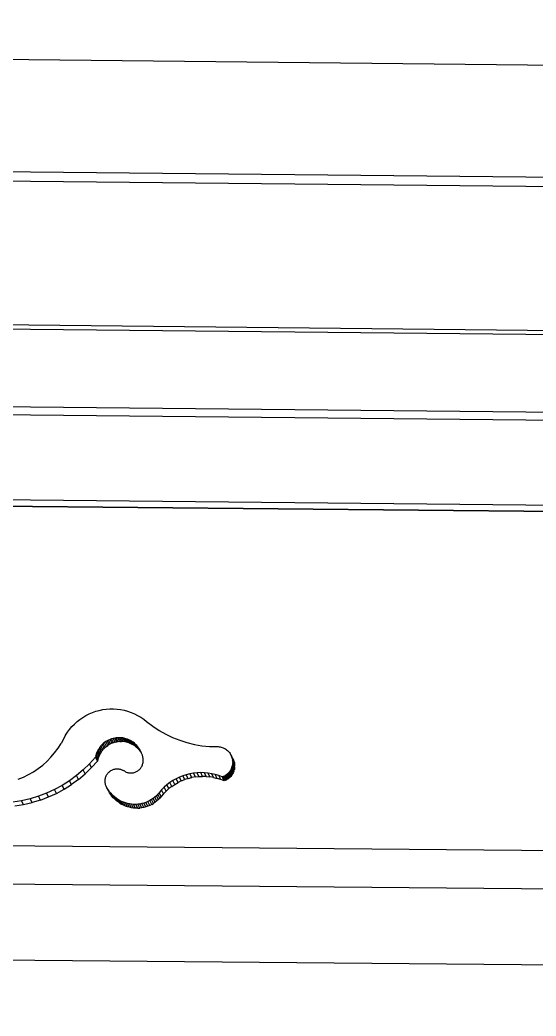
# Model space of a CAD drawing. Extents: x -106 to 80, y -44 to 65.
# Drawn here: x -22.06 to -18.76, y 31.48 to 37.84 of the extents above; entities that cross this region are included whole.
import ezdxf

# ---------------------------------------------------------------- set-up
doc = ezdxf.new("R2010")
doc.units = 0
doc.layers.get('0').update_dxf_attribs({"linetype": 'CONTINUOUS'})

msp = doc.modelspace()

# ---------------------------------------------------------------- linework, layer by layer
for p, q in [((-45.2751, 37.8357), (17.2841, 37.1577)), ((-45.2708, 37.1133), (17.2825, 36.4515)), ((-45.7107, 37.0576), (17.7214, 36.3878)), ((-46.1847, 36.136), (18.1972, 35.4775)), ((-46.3854, 36.1113), (18.3972, 35.4493)), ((-46.3823, 35.611), (18.396, 34.9605)), ((-46.7712, 35.564), (18.7833, 34.907)), ((19.0686, 34.3275), (-46.867, 34.9745)), ((18.782, 34.3688), (-46.7677, 35.0129)), ((-46.3672, 34.9696), (19.0686, 34.3275)), ((-21.6731, 33.3707), (-21.6543, 33.3838)), ((-21.6543, 33.3838), (-21.6346, 33.3955)), ((-21.6346, 33.3955), (-21.6142, 33.4058)), ((-21.6142, 33.4058), (-21.5932, 33.4148)), ((-21.5932, 33.4148), (-21.5716, 33.4224)), ((-21.5716, 33.4224), (-21.5495, 33.4285)), ((-21.5495, 33.4285), (-21.527, 33.4331)), ((-21.527, 33.4331), (-21.5043, 33.4362)), ((-21.5043, 33.4362), (-21.4815, 33.4377)), ((-21.4815, 33.4377), (-21.4585, 33.4378)), ((-21.4585, 33.4378), (-21.4356, 33.4363)), ((-21.4356, 33.4363), (-21.4128, 33.4333)), ((-21.4128, 33.4333), (-21.3902, 33.4288)), ((-21.3902, 33.4288), (-21.368, 33.4228)), ((-21.368, 33.4228), (-21.3462, 33.4153)), ((-21.3462, 33.4153), (-21.3249, 33.4064)), ((-21.3249, 33.4064), (-21.3042, 33.3961)), ((-21.3042, 33.3961), (-21.2842, 33.3845)), ((-21.2842, 33.3845), (-21.265, 33.3715)), ((-21.7386, 33.307), (-21.7239, 33.3245)), ((-21.7239, 33.3245), (-21.708, 33.3411)), ((-21.708, 33.3411), (-21.691, 33.3565)), ((-21.691, 33.3565), (-21.6731, 33.3707)), ((-21.265, 33.3715), (-21.2467, 33.3574)), ((-21.2467, 33.3574), (-21.2079, 33.3275)), ((-21.2079, 33.3275), (-21.1672, 33.3004)), ((-21.7645, 33.2691), (-21.793, 33.2169)), ((-21.7645, 33.2691), (-21.7522, 33.2885)), ((-21.7522, 33.2885), (-21.7386, 33.307)), ((-21.1672, 33.3004), (-21.1247, 33.2762)), ((-21.1247, 33.2762), (-21.0807, 33.2551)), ((-21.8126, 33.1863), (-21.793, 33.2169)), ((-21.5448, 33.1943), (-21.5508, 33.1859)), ((-21.5383, 33.2022), (-21.5448, 33.1943)), ((-21.532, 33.1697), (-21.5448, 33.1943)), ((-21.5313, 33.2097), (-21.5383, 33.2022)), ((-21.5255, 33.1777), (-21.5383, 33.2022)), ((-21.5238, 33.2167), (-21.5313, 33.2097)), ((-21.5185, 33.1852), (-21.5313, 33.2097)), ((-21.5158, 33.2232), (-21.5238, 33.2167)), ((-21.511, 33.1922), (-21.5238, 33.2167)), ((-21.5075, 33.2291), (-21.5158, 33.2232)), ((-21.5031, 33.1986), (-21.5158, 33.2232)), ((-21.5031, 33.1986), (-21.511, 33.1922)), ((-21.4987, 33.2345), (-21.5075, 33.2291)), ((-21.4947, 33.2045), (-21.5075, 33.2291)), ((-21.5031, 33.1986), (-21.4947, 33.2045)), ((-21.4896, 33.2392), (-21.4987, 33.2345)), ((-21.486, 33.2099), (-21.4987, 33.2345)), ((-21.486, 33.2099), (-21.4947, 33.2045)), ((-21.4802, 33.2433), (-21.4896, 33.2392)), ((-21.4769, 33.2146), (-21.4896, 33.2392)), ((-21.4769, 33.2146), (-21.486, 33.2099)), ((-21.4706, 33.2468), (-21.4802, 33.2433)), ((-21.4675, 33.2187), (-21.4802, 33.2433)), ((-21.4675, 33.2187), (-21.4769, 33.2146)), ((-21.4607, 33.2496), (-21.4706, 33.2468)), ((-21.4579, 33.2222), (-21.4706, 33.2468)), ((-21.4579, 33.2222), (-21.4675, 33.2187)), ((-21.4507, 33.2518), (-21.4607, 33.2496)), ((-21.448, 33.225), (-21.4607, 33.2496)), ((-21.448, 33.225), (-21.4579, 33.2222)), ((-21.4406, 33.2532), (-21.4507, 33.2518)), ((-21.438, 33.2272), (-21.4507, 33.2518)), ((-21.448, 33.225), (-21.438, 33.2272)), ((-21.4303, 33.254), (-21.4406, 33.2532)), ((-21.4279, 33.2286), (-21.4406, 33.2532)), ((-21.4279, 33.2286), (-21.438, 33.2272)), ((-21.42, 33.2541), (-21.4303, 33.254)), ((-21.4176, 33.2294), (-21.4303, 33.254)), ((-21.4176, 33.2294), (-21.4279, 33.2286)), ((-21.4074, 33.2295), (-21.42, 33.2541)), ((-21.4098, 33.2535), (-21.42, 33.2541)), ((-21.4176, 33.2294), (-21.4074, 33.2295)), ((-21.3971, 33.2289), (-21.4098, 33.2535)), ((-21.3996, 33.2522), (-21.4098, 33.2535)), ((-21.3971, 33.2289), (-21.4074, 33.2295)), ((-21.3869, 33.2276), (-21.3996, 33.2522)), ((-21.3894, 33.2502), (-21.3996, 33.2522)), ((-21.3869, 33.2276), (-21.3971, 33.2289)), ((-21.3768, 33.2256), (-21.3894, 33.2502)), ((-21.3795, 33.2476), (-21.3894, 33.2502)), ((-21.3768, 33.2256), (-21.3869, 33.2276)), ((-21.3669, 33.223), (-21.3795, 33.2476)), ((-21.3697, 33.2443), (-21.3795, 33.2476)), ((-21.3669, 33.223), (-21.3768, 33.2256)), ((-21.3571, 33.2197), (-21.3697, 33.2443)), ((-21.3601, 33.2403), (-21.3697, 33.2443)), ((-21.3571, 33.2197), (-21.3669, 33.223)), ((-21.3475, 33.2158), (-21.3601, 33.2403)), ((-21.3509, 33.2358), (-21.3601, 33.2403)), ((-21.3475, 33.2158), (-21.3571, 33.2197)), ((-21.3383, 33.2112), (-21.3509, 33.2358)), ((-21.3419, 33.2306), (-21.3509, 33.2358)), ((-21.3383, 33.2112), (-21.3475, 33.2158)), ((-21.3293, 33.206), (-21.3419, 33.2306)), ((-21.3333, 33.2248), (-21.3419, 33.2306)), ((-21.3293, 33.206), (-21.3383, 33.2112)), ((-21.3207, 33.2002), (-21.3333, 33.2248)), ((-21.3251, 33.2185), (-21.3333, 33.2248)), ((-21.3207, 33.2002), (-21.3293, 33.206)), ((-21.3125, 33.1939), (-21.3251, 33.2185)), ((-21.3173, 33.2116), (-21.3251, 33.2185)), ((-21.3125, 33.1939), (-21.3207, 33.2002)), ((-21.3047, 33.187), (-21.3173, 33.2116)), ((-21.31, 33.2042), (-21.3173, 33.2116)), ((-21.3047, 33.187), (-21.3125, 33.1939)), ((-21.2974, 33.1797), (-21.31, 33.2042)), ((-21.3031, 33.1964), (-21.31, 33.2042)), ((-21.2906, 33.1718), (-21.3031, 33.1964)), ((-21.2968, 33.1881), (-21.3031, 33.1964)), ((-21.0807, 33.2551), (-21.0354, 33.2372)), ((-21.0354, 33.2372), (-20.9889, 33.2225)), ((-20.9889, 33.2225), (-20.9416, 33.2111)), ((-20.9416, 33.2111), (-20.8937, 33.2031)), ((-20.8937, 33.2031), (-20.8454, 33.1984)), ((-20.8454, 33.1984), (-20.7969, 33.1973)), ((-20.7969, 33.1973), (-20.7904, 33.1971)), ((-20.7904, 33.1971), (-20.7839, 33.1965)), ((-20.7839, 33.1965), (-20.7775, 33.1955)), ((-20.7775, 33.1955), (-20.7711, 33.1941)), ((-20.7711, 33.1941), (-20.7648, 33.1922)), ((-21.8831, 33.1035), (-21.8578, 33.1294)), ((-21.8578, 33.1294), (-21.8342, 33.157)), ((-21.8342, 33.157), (-21.8126, 33.1863)), ((-21.5738, 33.1288), (-21.6113, 33.0874)), ((-21.5716, 33.1389), (-21.5738, 33.1288)), ((-21.561, 33.1044), (-21.5738, 33.1288)), ((-21.5687, 33.1489), (-21.5716, 33.1389)), ((-21.5588, 33.1145), (-21.5716, 33.1389)), ((-21.5651, 33.1586), (-21.5687, 33.1489)), ((-21.5559, 33.1244), (-21.5687, 33.1489)), ((-21.561, 33.168), (-21.5651, 33.1586)), ((-21.5523, 33.1341), (-21.5651, 33.1586)), ((-21.5562, 33.1771), (-21.561, 33.168)), ((-21.5482, 33.1435), (-21.561, 33.168)), ((-21.5508, 33.1859), (-21.5562, 33.1771)), ((-21.5434, 33.1526), (-21.5562, 33.1771)), ((-21.5523, 33.1341), (-21.5559, 33.1244)), ((-21.5482, 33.1435), (-21.5523, 33.1341)), ((-21.538, 33.1613), (-21.5508, 33.1859)), ((-21.5434, 33.1526), (-21.5482, 33.1435)), ((-21.538, 33.1613), (-21.5434, 33.1526)), ((-21.538, 33.1613), (-21.532, 33.1697)), ((-21.5255, 33.1777), (-21.532, 33.1697)), ((-21.5185, 33.1852), (-21.5255, 33.1777)), ((-21.511, 33.1922), (-21.5185, 33.1852)), ((-21.2974, 33.1797), (-21.3047, 33.187)), ((-21.2906, 33.1718), (-21.2974, 33.1797)), ((-21.2843, 33.1636), (-21.2968, 33.1881)), ((-21.2911, 33.1795), (-21.2968, 33.1881)), ((-21.2799, 33.1576), (-21.2911, 33.1795)), ((-21.2859, 33.1704), (-21.2911, 33.1795)), ((-21.2843, 33.1636), (-21.2906, 33.1718)), ((-21.2813, 33.1611), (-21.2859, 33.1704)), ((-21.2793, 33.156), (-21.2843, 33.1636)), ((-21.2799, 33.1576), (-21.2813, 33.1611)), ((-21.2793, 33.156), (-21.2799, 33.1576)), ((-21.2774, 33.1514), (-21.2793, 33.156)), ((-21.2741, 33.1416), (-21.2774, 33.1514)), ((-21.2714, 33.1315), (-21.2741, 33.1416)), ((-21.2695, 33.1213), (-21.2714, 33.1315)), ((-20.7648, 33.1922), (-20.7587, 33.19)), ((-20.7587, 33.19), (-20.7527, 33.1873)), ((-20.7527, 33.1873), (-20.7469, 33.1842)), ((-20.7469, 33.1842), (-20.7414, 33.1808)), ((-20.7414, 33.1808), (-20.736, 33.177)), ((-20.736, 33.177), (-20.7309, 33.1728)), ((-20.7309, 33.1728), (-20.7261, 33.1684)), ((-20.7261, 33.1684), (-20.7216, 33.1636)), ((-20.7216, 33.1636), (-20.7174, 33.1585)), ((-20.7174, 33.1585), (-20.7135, 33.1532)), ((-20.7135, 33.1532), (-20.71, 33.1476)), ((-20.71, 33.1476), (-20.7069, 33.1418)), ((-20.6949, 33.1173), (-20.7069, 33.1418)), ((-20.7069, 33.1418), (-20.7041, 33.1358)), ((-20.6968, 33.1207), (-20.7041, 33.1358)), ((-20.7041, 33.1358), (-20.7037, 33.1346)), ((-20.6981, 33.1231), (-20.7037, 33.1346)), ((-20.7037, 33.1346), (-20.7018, 33.1297)), ((-20.7004, 33.1269), (-20.7018, 33.1297)), ((-20.7018, 33.1297), (-20.7014, 33.1285)), ((-21.9389, 33.0571), (-21.9102, 33.0793)), ((-21.9102, 33.0793), (-21.8831, 33.1035)), ((-21.6113, 33.0874), (-21.6514, 33.0486)), ((-21.5985, 33.0629), (-21.6113, 33.0874)), ((-21.5985, 33.0629), (-21.561, 33.1044)), ((-21.5588, 33.1145), (-21.561, 33.1044)), ((-21.5559, 33.1244), (-21.5588, 33.1145)), ((-21.2836, 33.0614), (-21.2807, 33.0657)), ((-21.2807, 33.0657), (-21.278, 33.0702)), ((-21.278, 33.0702), (-21.2757, 33.0749)), ((-21.2757, 33.0749), (-21.2737, 33.0798)), ((-21.2737, 33.0798), (-21.272, 33.0848)), ((-21.272, 33.0848), (-21.2706, 33.0898)), ((-21.2706, 33.0898), (-21.2695, 33.095)), ((-21.2688, 33.1161), (-21.2695, 33.1213)), ((-21.2695, 33.095), (-21.2688, 33.1002)), ((-21.2685, 33.1108), (-21.2688, 33.1161)), ((-21.2688, 33.1002), (-21.2685, 33.1055)), ((-21.2685, 33.1055), (-21.2685, 33.1108)), ((-20.7014, 33.0652), (-20.7036, 33.059)), ((-20.7014, 33.1285), (-20.7004, 33.1269)), ((-20.7014, 33.1285), (-20.6998, 33.1234)), ((-20.6995, 33.0714), (-20.7014, 33.0652)), ((-20.6894, 33.0407), (-20.7014, 33.0652)), ((-20.7004, 33.1269), (-20.6981, 33.1231)), ((-20.6898, 33.1052), (-20.7004, 33.1269)), ((-20.6879, 33.0989), (-20.6998, 33.1234)), ((-20.6998, 33.1234), (-20.6983, 33.117)), ((-20.6981, 33.0778), (-20.6995, 33.0714)), ((-20.6875, 33.047), (-20.6995, 33.0714)), ((-20.6863, 33.0925), (-20.6983, 33.117)), ((-20.6983, 33.117), (-20.6972, 33.1105)), ((-20.6981, 33.1231), (-20.6968, 33.1207)), ((-20.697, 33.0843), (-20.6981, 33.0778)), ((-20.6861, 33.0534), (-20.6981, 33.0778)), ((-20.6852, 33.086), (-20.6972, 33.1105)), ((-20.6972, 33.1105), (-20.6965, 33.1039)), ((-20.6964, 33.0908), (-20.697, 33.0843)), ((-20.6851, 33.0598), (-20.697, 33.0843)), ((-20.6968, 33.1207), (-20.6949, 33.1173)), ((-20.6922, 33.1113), (-20.6968, 33.1207)), ((-20.6846, 33.0795), (-20.6965, 33.1039)), ((-20.6965, 33.1039), (-20.6963, 33.0974)), ((-20.6963, 33.0974), (-20.6964, 33.0908)), ((-20.6845, 33.0664), (-20.6964, 33.0908)), ((-20.6843, 33.0729), (-20.6963, 33.0974)), ((-20.6949, 33.1173), (-20.6922, 33.1113)), ((-20.6922, 33.1113), (-20.6898, 33.1052)), ((-20.6898, 33.1052), (-20.6879, 33.0989)), ((-20.6879, 33.0989), (-20.6863, 33.0925)), ((-20.6863, 33.0925), (-20.6852, 33.086)), ((-20.6852, 33.086), (-20.6846, 33.0795)), ((-20.6845, 33.0664), (-20.6851, 33.0598)), ((-20.6846, 33.0795), (-20.6843, 33.0729)), ((-20.6845, 33.0664), (-20.6843, 33.0729)), ((-22.0666, 32.9895), (-22.033, 33.0031)), ((-22.033, 33.0031), (-22.0004, 33.0189)), ((-22.0004, 33.0189), (-21.969, 33.037)), ((-21.969, 33.037), (-21.9389, 33.0571)), ((-21.6941, 33.0126), (-21.7391, 32.9796)), ((-21.6514, 33.0486), (-21.6941, 33.0126)), ((-21.6812, 32.9882), (-21.6941, 33.0126)), ((-21.6812, 32.9882), (-21.6386, 33.0242)), ((-21.6386, 33.0242), (-21.6514, 33.0486)), ((-21.6386, 33.0242), (-21.5985, 33.0629)), ((-21.5087, 33.0001), (-21.507, 33.005)), ((-21.507, 33.005), (-21.505, 33.0098)), ((-21.505, 33.0098), (-21.5026, 33.0144)), ((-21.5026, 33.0144), (-21.5, 33.0189)), ((-21.5, 33.0189), (-21.4971, 33.0232)), ((-21.4971, 33.0232), (-21.4939, 33.0272)), ((-21.4939, 33.0272), (-21.4905, 33.0311)), ((-21.4905, 33.0311), (-21.4868, 33.0347)), ((-21.4868, 33.0347), (-21.4829, 33.0381)), ((-21.4829, 33.0381), (-21.4788, 33.0412)), ((-21.4788, 33.0412), (-21.4744, 33.044)), ((-21.4744, 33.044), (-21.4699, 33.0465)), ((-21.4699, 33.0465), (-21.4653, 33.0487)), ((-21.4653, 33.0487), (-21.4605, 33.0506)), ((-21.4605, 33.0506), (-21.4556, 33.0522)), ((-21.4556, 33.0522), (-21.4505, 33.0534)), ((-21.4505, 33.0534), (-21.4455, 33.0543)), ((-21.4455, 33.0543), (-21.4403, 33.0549)), ((-21.4403, 33.0549), (-21.4352, 33.0551)), ((-21.4352, 33.0551), (-21.43, 33.055)), ((-21.43, 33.055), (-21.4248, 33.0546)), ((-21.4248, 33.0546), (-21.4197, 33.0538)), ((-21.4197, 33.0538), (-21.4146, 33.0526)), ((-21.4146, 33.0526), (-21.4097, 33.0512)), ((-21.4097, 33.0512), (-21.4048, 33.0494)), ((-21.4048, 33.0494), (-21.4, 33.0472)), ((-21.4, 33.0472), (-21.3954, 33.0448)), ((-21.3865, 33.0394), (-21.3954, 33.0448)), ((-21.3865, 33.0394), (-21.3818, 33.0369)), ((-21.3818, 33.0369), (-21.377, 33.0348)), ((-21.377, 33.0348), (-21.372, 33.0329)), ((-21.372, 33.0329), (-21.367, 33.0315)), ((-21.367, 33.0315), (-21.3619, 33.0303)), ((-21.3619, 33.0303), (-21.3567, 33.0295)), ((-21.3567, 33.0295), (-21.3515, 33.029)), ((-21.3515, 33.029), (-21.3462, 33.0289)), ((-21.3462, 33.0289), (-21.341, 33.0292)), ((-21.341, 33.0292), (-21.3358, 33.0297)), ((-21.3358, 33.0297), (-21.3307, 33.0307)), ((-21.3307, 33.0307), (-21.3256, 33.0319)), ((-21.3256, 33.0319), (-21.3206, 33.0335)), ((-21.3206, 33.0335), (-21.3158, 33.0354)), ((-21.3158, 33.0354), (-21.3111, 33.0377)), ((-21.3111, 33.0377), (-21.3065, 33.0402)), ((-21.3065, 33.0402), (-21.3021, 33.0431)), ((-21.3021, 33.0431), (-21.298, 33.0462)), ((-21.298, 33.0462), (-21.294, 33.0496)), ((-21.294, 33.0496), (-21.2903, 33.0533)), ((-21.2903, 33.0533), (-21.2868, 33.0572)), ((-21.2868, 33.0572), (-21.2836, 33.0614)), ((-21.0373, 33.002), (-21.0583, 32.9919)), ((-21.0156, 33.0107), (-21.0373, 33.002)), ((-21.025, 32.9777), (-21.0373, 33.002)), ((-20.9933, 33.0179), (-21.0156, 33.0107)), ((-21.0033, 32.9864), (-21.0156, 33.0107)), ((-20.9706, 33.0236), (-20.9933, 33.0179)), ((-20.9811, 32.9936), (-20.9933, 33.0179)), ((-20.9476, 33.0277), (-20.9706, 33.0236)), ((-20.9584, 32.9992), (-20.9706, 33.0236)), ((-20.9354, 33.0033), (-20.9584, 32.9992)), ((-20.9243, 33.0302), (-20.9476, 33.0277)), ((-20.9354, 33.0033), (-20.9476, 33.0277)), ((-20.9354, 33.0033), (-20.9121, 33.0058)), ((-20.9009, 33.0311), (-20.9243, 33.0302)), ((-20.9121, 33.0058), (-20.9243, 33.0302)), ((-20.9121, 33.0058), (-20.8887, 33.0067)), ((-20.8887, 33.0067), (-20.9009, 33.0311)), ((-20.8774, 33.0304), (-20.9009, 33.0311)), ((-20.8653, 33.006), (-20.8887, 33.0067)), ((-20.8653, 33.006), (-20.8774, 33.0304)), ((-20.8541, 33.0281), (-20.8774, 33.0304)), ((-20.8653, 33.006), (-20.842, 33.0037)), ((-20.842, 33.0037), (-20.8541, 33.0281)), ((-20.8309, 33.0242), (-20.8541, 33.0281)), ((-20.8188, 32.9998), (-20.842, 33.0037)), ((-20.8188, 32.9998), (-20.8309, 33.0242)), ((-20.808, 33.0188), (-20.8309, 33.0242)), ((-20.796, 32.9944), (-20.808, 33.0188)), ((-20.7856, 33.0118), (-20.808, 33.0188)), ((-20.7735, 32.9874), (-20.7856, 33.0118)), ((-20.7636, 33.0033), (-20.7856, 33.0118)), ((-20.7575, 33.0055), (-20.7636, 33.0033)), ((-20.7516, 32.9789), (-20.7636, 33.0033)), ((-20.7515, 33.0081), (-20.7575, 33.0055)), ((-20.7455, 32.9811), (-20.7575, 33.0055)), ((-20.7458, 33.0111), (-20.7515, 33.0081)), ((-20.7395, 32.9837), (-20.7515, 33.0081)), ((-20.7403, 33.0145), (-20.7458, 33.0111)), ((-20.7338, 32.9867), (-20.7458, 33.0111)), ((-20.735, 33.0182), (-20.7403, 33.0145)), ((-20.7283, 32.9901), (-20.7403, 33.0145)), ((-20.7299, 33.0223), (-20.735, 33.0182)), ((-20.723, 32.9938), (-20.735, 33.0182)), ((-20.7252, 33.0267), (-20.7299, 33.0223)), ((-20.7179, 32.9979), (-20.7299, 33.0223)), ((-20.7207, 33.0314), (-20.7252, 33.0267)), ((-20.7132, 33.0023), (-20.7252, 33.0267)), ((-20.7166, 33.0365), (-20.7207, 33.0314)), ((-20.7087, 33.0071), (-20.7207, 33.0314)), ((-20.7132, 33.0023), (-20.7179, 32.9979)), ((-20.7128, 33.0418), (-20.7166, 33.0365)), ((-20.7046, 33.0121), (-20.7166, 33.0365)), ((-20.7087, 33.0071), (-20.7132, 33.0023)), ((-20.7094, 33.0473), (-20.7128, 33.0418)), ((-20.7008, 33.0174), (-20.7128, 33.0418)), ((-20.7063, 33.0531), (-20.7094, 33.0473)), ((-20.6974, 33.0229), (-20.7094, 33.0473)), ((-20.7046, 33.0121), (-20.7087, 33.0071)), ((-20.7036, 33.059), (-20.7063, 33.0531)), ((-20.6943, 33.0287), (-20.7063, 33.0531)), ((-20.7008, 33.0174), (-20.7046, 33.0121)), ((-20.6917, 33.0346), (-20.7036, 33.059)), ((-20.6974, 33.0229), (-20.7008, 33.0174)), ((-20.6943, 33.0287), (-20.6974, 33.0229)), ((-20.6917, 33.0346), (-20.6943, 33.0287)), ((-20.6894, 33.0407), (-20.6917, 33.0346)), ((-20.6894, 33.0407), (-20.6875, 33.047)), ((-20.6861, 33.0534), (-20.6875, 33.047)), ((-20.6851, 33.0598), (-20.6861, 33.0534)), ((-21.7862, 32.9497), (-21.8352, 32.9231)), ((-21.7391, 32.9796), (-21.7862, 32.9497)), ((-21.7732, 32.9254), (-21.7862, 32.9497)), ((-21.7732, 32.9254), (-21.7261, 32.9552)), ((-21.7261, 32.9552), (-21.7391, 32.9796)), ((-21.6812, 32.9882), (-21.7261, 32.9552)), ((-21.5122, 32.9743), (-21.5121, 32.9796)), ((-21.5119, 32.9691), (-21.5122, 32.9743)), ((-21.5121, 32.9796), (-21.5118, 32.9848)), ((-21.5112, 32.9639), (-21.5119, 32.9691)), ((-21.5118, 32.9848), (-21.5111, 32.9899)), ((-21.5102, 32.9588), (-21.5112, 32.9639)), ((-21.5111, 32.9899), (-21.51, 32.995)), ((-21.5089, 32.9537), (-21.5102, 32.9588)), ((-21.51, 32.995), (-21.5087, 33.0001)), ((-21.5073, 32.9488), (-21.5089, 32.9537)), ((-21.5053, 32.9439), (-21.5073, 32.9488)), ((-21.503, 32.9392), (-21.5053, 32.9439)), ((-21.4903, 32.9149), (-21.503, 32.9392)), ((-21.5001, 32.934), (-21.503, 32.9392)), ((-21.1166, 32.953), (-21.1341, 32.9375)), ((-21.0981, 32.9673), (-21.1166, 32.953)), ((-21.1043, 32.9287), (-21.1166, 32.953)), ((-21.0857, 32.943), (-21.1043, 32.9287)), ((-21.0786, 32.9803), (-21.0981, 32.9673)), ((-21.0857, 32.943), (-21.0981, 32.9673)), ((-21.0857, 32.943), (-21.0663, 32.9559)), ((-21.0583, 32.9919), (-21.0786, 32.9803)), ((-21.0663, 32.9559), (-21.0786, 32.9803)), ((-21.0663, 32.9559), (-21.046, 32.9675)), ((-21.046, 32.9675), (-21.0583, 32.9919)), ((-21.025, 32.9777), (-21.046, 32.9675)), ((-21.025, 32.9777), (-21.0033, 32.9864)), ((-20.9811, 32.9936), (-21.0033, 32.9864)), ((-20.9811, 32.9936), (-20.9584, 32.9992)), ((-20.8188, 32.9998), (-20.796, 32.9944)), ((-20.7735, 32.9874), (-20.796, 32.9944)), ((-20.7516, 32.9789), (-20.7735, 32.9874)), ((-20.7455, 32.9811), (-20.7516, 32.9789)), ((-20.7395, 32.9837), (-20.7455, 32.9811)), ((-20.7338, 32.9867), (-20.7395, 32.9837)), ((-20.7283, 32.9901), (-20.7338, 32.9867)), ((-20.7283, 32.9901), (-20.723, 32.9938)), ((-20.7179, 32.9979), (-20.723, 32.9938)), ((-21.9381, 32.8802), (-21.9915, 32.8641)), ((-21.8859, 32.8999), (-21.9381, 32.8802)), ((-21.925, 32.8559), (-21.9381, 32.8802)), ((-21.925, 32.8559), (-21.8728, 32.8756)), ((-21.8352, 32.9231), (-21.8859, 32.8999)), ((-21.8728, 32.8756), (-21.8859, 32.8999)), ((-21.8728, 32.8756), (-21.8222, 32.8988)), ((-21.8222, 32.8988), (-21.8352, 32.9231)), ((-21.8222, 32.8988), (-21.7732, 32.9254)), ((-21.4926, 32.9196), (-21.5001, 32.934)), ((-21.4964, 32.9274), (-21.5001, 32.934)), ((-21.4934, 32.9217), (-21.4964, 32.9274)), ((-21.4946, 32.9246), (-21.4964, 32.9274)), ((-21.4945, 32.9244), (-21.4946, 32.9246)), ((-21.489, 32.9161), (-21.4946, 32.9246)), ((-21.4934, 32.9217), (-21.4945, 32.9244)), ((-21.4926, 32.9196), (-21.4934, 32.9217)), ((-21.4837, 32.9031), (-21.4934, 32.9217)), ((-21.4903, 32.9149), (-21.4926, 32.9196)), ((-21.4837, 32.9031), (-21.4903, 32.9149)), ((-21.4763, 32.8918), (-21.489, 32.9161)), ((-21.4809, 32.9052), (-21.489, 32.9161)), ((-21.4763, 32.8918), (-21.4837, 32.9031)), ((-21.4682, 32.881), (-21.4809, 32.9052)), ((-21.4721, 32.895), (-21.4809, 32.9052)), ((-21.4682, 32.881), (-21.4763, 32.8918)), ((-21.4594, 32.8707), (-21.4721, 32.895)), ((-21.4627, 32.8853), (-21.4721, 32.895)), ((-21.4594, 32.8707), (-21.4682, 32.881)), ((-21.45, 32.861), (-21.4627, 32.8853)), ((-21.4526, 32.8763), (-21.4627, 32.8853)), ((-21.4399, 32.852), (-21.4526, 32.8763)), ((-21.442, 32.8679), (-21.4526, 32.8763)), ((-21.1938, 32.8744), (-21.2043, 32.8662)), ((-21.1839, 32.8833), (-21.1938, 32.8744)), ((-21.1814, 32.8502), (-21.1938, 32.8744)), ((-21.1745, 32.8929), (-21.1839, 32.8833)), ((-21.1714, 32.8591), (-21.1839, 32.8833)), ((-21.1658, 32.903), (-21.1745, 32.8929)), ((-21.1621, 32.8686), (-21.1745, 32.8929)), ((-21.1506, 32.9208), (-21.1658, 32.903)), ((-21.1534, 32.8787), (-21.1658, 32.903)), ((-21.1534, 32.8787), (-21.1621, 32.8686)), ((-21.1382, 32.8965), (-21.1534, 32.8787)), ((-21.1341, 32.9375), (-21.1506, 32.9208)), ((-21.1382, 32.8965), (-21.1506, 32.9208)), ((-21.1382, 32.8965), (-21.1218, 32.9132)), ((-21.1218, 32.9132), (-21.1341, 32.9375)), ((-21.1043, 32.9287), (-21.1218, 32.9132)), ((-22.0459, 32.8516), (-22.1011, 32.8428)), ((-22.0878, 32.8186), (-22.0327, 32.8273)), ((-21.9915, 32.8641), (-22.0459, 32.8516)), ((-22.0327, 32.8273), (-22.0459, 32.8516)), ((-22.0327, 32.8273), (-21.9783, 32.8398)), ((-21.9783, 32.8398), (-21.9915, 32.8641)), ((-21.925, 32.8559), (-21.9783, 32.8398)), ((-21.45, 32.861), (-21.4594, 32.8707)), ((-21.4399, 32.852), (-21.45, 32.861)), ((-21.4293, 32.8437), (-21.442, 32.8679)), ((-21.4309, 32.8603), (-21.442, 32.8679)), ((-21.4293, 32.8437), (-21.4399, 32.852)), ((-21.4182, 32.836), (-21.4309, 32.8603)), ((-21.4193, 32.8534), (-21.4309, 32.8603)), ((-21.4182, 32.836), (-21.4293, 32.8437)), ((-21.4067, 32.8292), (-21.4193, 32.8534)), ((-21.4073, 32.8473), (-21.4193, 32.8534)), ((-21.4182, 32.836), (-21.4067, 32.8292)), ((-21.3947, 32.8231), (-21.4073, 32.8473)), ((-21.395, 32.842), (-21.4073, 32.8473)), ((-21.3947, 32.8231), (-21.4067, 32.8292)), ((-21.3823, 32.8178), (-21.395, 32.842)), ((-21.3823, 32.8375), (-21.395, 32.842)), ((-21.3823, 32.8178), (-21.3947, 32.8231)), ((-21.3697, 32.8133), (-21.3823, 32.8375)), ((-21.3694, 32.8339), (-21.3823, 32.8375)), ((-21.3697, 32.8133), (-21.3823, 32.8178)), ((-21.3568, 32.8097), (-21.3697, 32.8133)), ((-21.3568, 32.8097), (-21.3694, 32.8339)), ((-21.3563, 32.8312), (-21.3694, 32.8339)), ((-21.3437, 32.807), (-21.3563, 32.8312)), ((-21.343, 32.8293), (-21.3563, 32.8312)), ((-21.3304, 32.8051), (-21.343, 32.8293)), ((-21.3297, 32.8283), (-21.343, 32.8293)), ((-21.3171, 32.8041), (-21.3297, 32.8283)), ((-21.3163, 32.8282), (-21.3297, 32.8283)), ((-21.303, 32.829), (-21.3163, 32.8282)), ((-21.3037, 32.804), (-21.3163, 32.8282)), ((-21.2897, 32.8307), (-21.303, 32.829)), ((-21.2904, 32.8048), (-21.303, 32.829)), ((-21.2766, 32.8333), (-21.2897, 32.8307)), ((-21.2772, 32.8065), (-21.2897, 32.8307)), ((-21.2638, 32.8367), (-21.2766, 32.8333)), ((-21.2641, 32.8091), (-21.2766, 32.8333)), ((-21.2513, 32.8125), (-21.2641, 32.8091)), ((-21.2511, 32.841), (-21.2638, 32.8367)), ((-21.2513, 32.8125), (-21.2638, 32.8367)), ((-21.2386, 32.8168), (-21.2513, 32.8125)), ((-21.2388, 32.8461), (-21.2511, 32.841)), ((-21.2386, 32.8168), (-21.2511, 32.841)), ((-21.2269, 32.8521), (-21.2388, 32.8461)), ((-21.2263, 32.8219), (-21.2388, 32.8461)), ((-21.2263, 32.8219), (-21.2386, 32.8168)), ((-21.2154, 32.8588), (-21.2269, 32.8521)), ((-21.2144, 32.8278), (-21.2269, 32.8521)), ((-21.2144, 32.8278), (-21.2263, 32.8219)), ((-21.2043, 32.8662), (-21.2154, 32.8588)), ((-21.2029, 32.8345), (-21.2154, 32.8588)), ((-21.2144, 32.8278), (-21.2029, 32.8345)), ((-21.1919, 32.842), (-21.2043, 32.8662)), ((-21.1919, 32.842), (-21.2029, 32.8345)), ((-21.1814, 32.8502), (-21.1919, 32.842)), ((-21.1714, 32.8591), (-21.1814, 32.8502)), ((-21.1714, 32.8591), (-21.1621, 32.8686)), ((18.2179, 32.1984), (-45.9843, 32.7785)), ((-21.3437, 32.807), (-21.3568, 32.8097)), ((-21.3304, 32.8051), (-21.3437, 32.807)), ((-21.3171, 32.8041), (-21.3304, 32.8051)), ((-21.3037, 32.804), (-21.3171, 32.8041)), ((-21.3037, 32.804), (-21.2904, 32.8048)), ((-21.2772, 32.8065), (-21.2904, 32.8048)), ((-21.2641, 32.8091), (-21.2772, 32.8065)), ((-45.9828, 32.5349), (18.2173, 31.9605)), ((-46.4018, 32.049), (18.7887, 31.477))]:
    msp.add_line(p, q)

doc.saveas('drawing.dxf')
